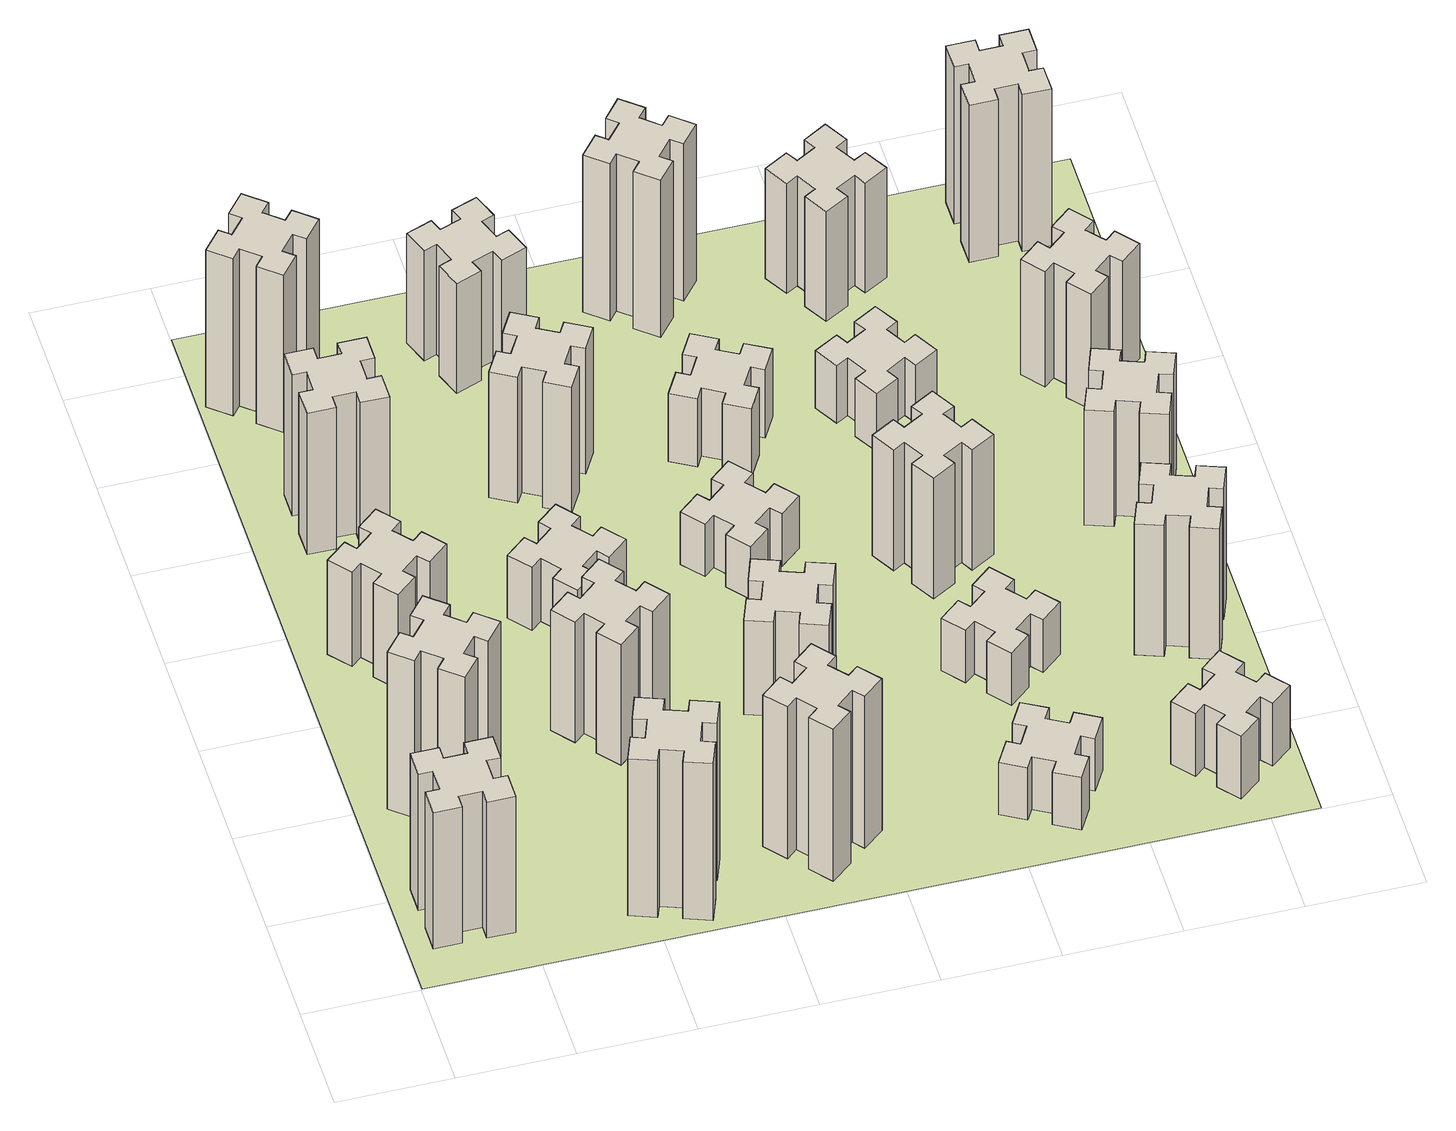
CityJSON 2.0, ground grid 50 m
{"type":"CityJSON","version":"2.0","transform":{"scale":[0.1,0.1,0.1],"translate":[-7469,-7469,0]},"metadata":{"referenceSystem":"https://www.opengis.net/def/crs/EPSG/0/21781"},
"CityObjects":{
"building1":{"type":"Building","attributes":{"class":"1000","function":"1000","usage":"1000","yearOfConstruction":2016,"roofType":"1000","measuredHeight":78,"storeysAboveGround":30,"storeysBelowGround":0},"geometry":[{"type":"Solid","lod":"1","boundaries":[[[[0,1,2,3,4,5,6,7,8,9,10,11,12,13,14,15,16,17,18,19]],[[17,16,20,21]],[[16,15,22,20]],[[15,14,23,22]],[[14,13,24,23]],[[13,12,25,24]],[[12,11,26,25]],[[11,10,27,26]],[[10,9,28,27]],[[9,8,29,28]],[[8,7,30,29]],[[7,6,31,30]],[[6,5,32,31]],[[5,4,33,32]],[[4,3,34,33]],[[3,2,35,34]],[[2,1,36,35]],[[1,0,37,36]],[[0,19,38,37]],[[19,18,39,38]],[[18,17,21,39]],[[24,25,26,27,28,29,30,31,32,33,34,35,36,37,38,39,21,20,22,23]]]]}]},
"building2":{"type":"Building","attributes":{"class":"1000","function":"1000","usage":"1000","yearOfConstruction":2016,"roofType":"1000","measuredHeight":90,"storeysAboveGround":30,"storeysBelowGround":0},"geometry":[{"type":"Solid","lod":"1","boundaries":[[[[40,41,42,43,44,45,46,47,48,49,50,51,52,53,54,55,56,57,58,59]],[[57,56,60,61]],[[56,55,62,60]],[[55,54,63,62]],[[54,53,64,63]],[[53,52,65,64]],[[52,51,66,65]],[[51,50,67,66]],[[50,49,68,67]],[[49,48,69,68]],[[48,47,70,69]],[[47,46,71,70]],[[46,45,72,71]],[[45,44,73,72]],[[44,43,74,73]],[[43,42,75,74]],[[42,41,76,75]],[[41,40,77,76]],[[40,59,78,77]],[[59,58,79,78]],[[58,57,61,79]],[[64,65,66,67,68,69,70,71,72,73,74,75,76,77,78,79,61,60,62,63]]]]}]},
"building3":{"type":"Building","attributes":{"class":"1000","function":"1000","usage":"1000","yearOfConstruction":2016,"roofType":"1000","measuredHeight":54,"storeysAboveGround":30,"storeysBelowGround":0},"geometry":[{"type":"Solid","lod":"1","boundaries":[[[[80,81,82,83,84,85,86,87,88,89,90,91,92,93,94,95,96,97,98,99]],[[97,96,100,101]],[[96,95,102,100]],[[95,94,103,102]],[[94,93,104,103]],[[93,92,105,104]],[[92,91,106,105]],[[91,90,107,106]],[[90,89,108,107]],[[89,88,109,108]],[[88,87,110,109]],[[87,86,111,110]],[[86,85,112,111]],[[85,84,113,112]],[[84,83,114,113]],[[83,82,115,114]],[[82,81,116,115]],[[81,80,117,116]],[[80,99,118,117]],[[99,98,119,118]],[[98,97,101,119]],[[104,105,106,107,108,109,110,111,112,113,114,115,116,117,118,119,101,100,102,103]]]]}]},
"building4":{"type":"Building","attributes":{"class":"1000","function":"1000","usage":"1000","yearOfConstruction":2016,"roofType":"1000","measuredHeight":81,"storeysAboveGround":30,"storeysBelowGround":0},"geometry":[{"type":"Solid","lod":"1","boundaries":[[[[120,121,122,123,124,125,126,127,128,129,130,131,132,133,134,135,136,137,138,139]],[[137,136,140,141]],[[136,135,142,140]],[[135,134,143,142]],[[134,133,144,143]],[[133,132,145,144]],[[132,131,146,145]],[[131,130,147,146]],[[130,129,148,147]],[[129,128,149,148]],[[128,127,150,149]],[[127,126,151,150]],[[126,125,152,151]],[[125,124,153,152]],[[124,123,154,153]],[[123,122,155,154]],[[122,121,156,155]],[[121,120,157,156]],[[120,139,158,157]],[[139,138,159,158]],[[138,137,141,159]],[[144,145,146,147,148,149,150,151,152,153,154,155,156,157,158,159,141,140,142,143]]]]}]},
"building5":{"type":"Building","attributes":{"class":"1000","function":"1000","usage":"1000","yearOfConstruction":2016,"roofType":"1000","measuredHeight":90,"storeysAboveGround":30,"storeysBelowGround":0},"geometry":[{"type":"Solid","lod":"1","boundaries":[[[[160,161,162,163,164,165,166,167,168,169,170,171,172,173,174,175,176,177,178,179]],[[177,176,180,181]],[[176,175,182,180]],[[175,174,183,182]],[[174,173,184,183]],[[173,172,185,184]],[[172,171,186,185]],[[171,170,187,186]],[[170,169,188,187]],[[169,168,189,188]],[[168,167,190,189]],[[167,166,191,190]],[[166,165,192,191]],[[165,164,193,192]],[[164,163,194,193]],[[163,162,195,194]],[[162,161,196,195]],[[161,160,197,196]],[[160,179,198,197]],[[179,178,199,198]],[[178,177,181,199]],[[184,185,186,187,188,189,190,191,192,193,194,195,196,197,198,199,181,180,182,183]]]]}]},
"building6":{"type":"Building","attributes":{"class":"1000","function":"1000","usage":"1000","yearOfConstruction":2016,"roofType":"1000","measuredHeight":90,"storeysAboveGround":30,"storeysBelowGround":0},"geometry":[{"type":"Solid","lod":"1","boundaries":[[[[200,201,202,203,204,205,206,207,208,209,210,211,212,213,214,215,216,217,218,219]],[[217,216,220,221]],[[216,215,222,220]],[[215,214,223,222]],[[214,213,224,223]],[[213,212,225,224]],[[212,211,226,225]],[[211,210,227,226]],[[210,209,228,227]],[[209,208,229,228]],[[208,207,230,229]],[[207,206,231,230]],[[206,205,232,231]],[[205,204,233,232]],[[204,203,234,233]],[[203,202,235,234]],[[202,201,236,235]],[[201,200,237,236]],[[200,219,238,237]],[[219,218,239,238]],[[218,217,221,239]],[[224,225,226,227,228,229,230,231,232,233,234,235,236,237,238,239,221,220,222,223]]]]}]},
"building7":{"type":"Building","attributes":{"class":"1000","function":"1000","usage":"1000","yearOfConstruction":2016,"roofType":"1000","measuredHeight":69,"storeysAboveGround":30,"storeysBelowGround":0},"geometry":[{"type":"Solid","lod":"1","boundaries":[[[[240,241,242,243,244,245,246,247,248,249,250,251,252,253,254,255,256,257,258,259]],[[257,256,260,261]],[[256,255,262,260]],[[255,254,263,262]],[[254,253,264,263]],[[253,252,265,264]],[[252,251,266,265]],[[251,250,267,266]],[[250,249,268,267]],[[249,248,269,268]],[[248,247,270,269]],[[247,246,271,270]],[[246,245,272,271]],[[245,244,273,272]],[[244,243,274,273]],[[243,242,275,274]],[[242,241,276,275]],[[241,240,277,276]],[[240,259,278,277]],[[259,258,279,278]],[[258,257,261,279]],[[264,265,266,267,268,269,270,271,272,273,274,275,276,277,278,279,261,260,262,263]]]]}]},
"building8":{"type":"Building","attributes":{"class":"1000","function":"1000","usage":"1000","yearOfConstruction":2016,"roofType":"1000","measuredHeight":36,"storeysAboveGround":30,"storeysBelowGround":0},"geometry":[{"type":"Solid","lod":"1","boundaries":[[[[280,281,282,283,284,285,286,287,288,289,290,291,292,293,294,295,296,297,298,299]],[[297,296,300,301]],[[296,295,302,300]],[[295,294,303,302]],[[294,293,304,303]],[[293,292,305,304]],[[292,291,306,305]],[[291,290,307,306]],[[290,289,308,307]],[[289,288,309,308]],[[288,287,310,309]],[[287,286,311,310]],[[286,285,312,311]],[[285,284,313,312]],[[284,283,314,313]],[[283,282,315,314]],[[282,281,316,315]],[[281,280,317,316]],[[280,299,318,317]],[[299,298,319,318]],[[298,297,301,319]],[[304,305,306,307,308,309,310,311,312,313,314,315,316,317,318,319,301,300,302,303]]]]}]},
"building9":{"type":"Building","attributes":{"class":"1000","function":"1000","usage":"1000","yearOfConstruction":2016,"roofType":"1000","measuredHeight":87,"storeysAboveGround":30,"storeysBelowGround":0},"geometry":[{"type":"Solid","lod":"1","boundaries":[[[[320,321,322,323,324,325,326,327,328,329,330,331,332,333,334,335,336,337,338,339]],[[337,336,340,341]],[[336,335,342,340]],[[335,334,343,342]],[[334,333,344,343]],[[333,332,345,344]],[[332,331,346,345]],[[331,330,347,346]],[[330,329,348,347]],[[329,328,349,348]],[[328,327,350,349]],[[327,326,351,350]],[[326,325,352,351]],[[325,324,353,352]],[[324,323,354,353]],[[323,322,355,354]],[[322,321,356,355]],[[321,320,357,356]],[[320,339,358,357]],[[339,338,359,358]],[[338,337,341,359]],[[344,345,346,347,348,349,350,351,352,353,354,355,356,357,358,359,341,340,342,343]]]]}]},
"building10":{"type":"Building","attributes":{"class":"1000","function":"1000","usage":"1000","yearOfConstruction":2016,"roofType":"1000","measuredHeight":72,"storeysAboveGround":30,"storeysBelowGround":0},"geometry":[{"type":"Solid","lod":"1","boundaries":[[[[360,361,362,363,364,365,366,367,368,369,370,371,372,373,374,375,376,377,378,379]],[[377,376,380,381]],[[376,375,382,380]],[[375,374,383,382]],[[374,373,384,383]],[[373,372,385,384]],[[372,371,386,385]],[[371,370,387,386]],[[370,369,388,387]],[[369,368,389,388]],[[368,367,390,389]],[[367,366,391,390]],[[366,365,392,391]],[[365,364,393,392]],[[364,363,394,393]],[[363,362,395,394]],[[362,361,396,395]],[[361,360,397,396]],[[360,379,398,397]],[[379,378,399,398]],[[378,377,381,399]],[[384,385,386,387,388,389,390,391,392,393,394,395,396,397,398,399,381,380,382,383]]]]}]},
"building11":{"type":"Building","attributes":{"class":"1000","function":"1000","usage":"1000","yearOfConstruction":2016,"roofType":"1000","measuredHeight":63,"storeysAboveGround":30,"storeysBelowGround":0},"geometry":[{"type":"Solid","lod":"1","boundaries":[[[[400,401,402,403,404,405,406,407,408,409,410,411,412,413,414,415,416,417,418,419]],[[417,416,420,421]],[[416,415,422,420]],[[415,414,423,422]],[[414,413,424,423]],[[413,412,425,424]],[[412,411,426,425]],[[411,410,427,426]],[[410,409,428,427]],[[409,408,429,428]],[[408,407,430,429]],[[407,406,431,430]],[[406,405,432,431]],[[405,404,433,432]],[[404,403,434,433]],[[403,402,435,434]],[[402,401,436,435]],[[401,400,437,436]],[[400,419,438,437]],[[419,418,439,438]],[[418,417,421,439]],[[424,425,426,427,428,429,430,431,432,433,434,435,436,437,438,439,421,420,422,423]]]]}]},
"building12":{"type":"Building","attributes":{"class":"1000","function":"1000","usage":"1000","yearOfConstruction":2016,"roofType":"1000","measuredHeight":54,"storeysAboveGround":30,"storeysBelowGround":0},"geometry":[{"type":"Solid","lod":"1","boundaries":[[[[440,441,442,443,444,445,446,447,448,449,450,451,452,453,454,455,456,457,458,459]],[[457,456,460,461]],[[456,455,462,460]],[[455,454,463,462]],[[454,453,464,463]],[[453,452,465,464]],[[452,451,466,465]],[[451,450,467,466]],[[450,449,468,467]],[[449,448,469,468]],[[448,447,470,469]],[[447,446,471,470]],[[446,445,472,471]],[[445,444,473,472]],[[444,443,474,473]],[[443,442,475,474]],[[442,441,476,475]],[[441,440,477,476]],[[440,459,478,477]],[[459,458,479,478]],[[458,457,461,479]],[[464,465,466,467,468,469,470,471,472,473,474,475,476,477,478,479,461,460,462,463]]]]}]},
"building13":{"type":"Building","attributes":{"class":"1000","function":"1000","usage":"1000","yearOfConstruction":2016,"roofType":"1000","measuredHeight":30,"storeysAboveGround":30,"storeysBelowGround":0},"geometry":[{"type":"Solid","lod":"1","boundaries":[[[[480,481,482,483,484,485,486,487,488,489,490,491,492,493,494,495,496,497,498,499]],[[497,496,500,501]],[[496,495,502,500]],[[495,494,503,502]],[[494,493,504,503]],[[493,492,505,504]],[[492,491,506,505]],[[491,490,507,506]],[[490,489,508,507]],[[489,488,509,508]],[[488,487,510,509]],[[487,486,511,510]],[[486,485,512,511]],[[485,484,513,512]],[[484,483,514,513]],[[483,482,515,514]],[[482,481,516,515]],[[481,480,517,516]],[[480,499,518,517]],[[499,498,519,518]],[[498,497,501,519]],[[504,505,506,507,508,509,510,511,512,513,514,515,516,517,518,519,501,500,502,503]]]]}]},
"building14":{"type":"Building","attributes":{"class":"1000","function":"1000","usage":"1000","yearOfConstruction":2016,"roofType":"1000","measuredHeight":39,"storeysAboveGround":30,"storeysBelowGround":0},"geometry":[{"type":"Solid","lod":"1","boundaries":[[[[520,521,522,523,524,525,526,527,528,529,530,531,532,533,534,535,536,537,538,539]],[[537,536,540,541]],[[536,535,542,540]],[[535,534,543,542]],[[534,533,544,543]],[[533,532,545,544]],[[532,531,546,545]],[[531,530,547,546]],[[530,529,548,547]],[[529,528,549,548]],[[528,527,550,549]],[[527,526,551,550]],[[526,525,552,551]],[[525,524,553,552]],[[524,523,554,553]],[[523,522,555,554]],[[522,521,556,555]],[[521,520,557,556]],[[520,539,558,557]],[[539,538,559,558]],[[538,537,541,559]],[[544,545,546,547,548,549,550,551,552,553,554,555,556,557,558,559,541,540,542,543]]]]}]},
"building15":{"type":"Building","attributes":{"class":"1000","function":"1000","usage":"1000","yearOfConstruction":2016,"roofType":"1000","measuredHeight":30,"storeysAboveGround":30,"storeysBelowGround":0},"geometry":[{"type":"Solid","lod":"1","boundaries":[[[[560,561,562,563,564,565,566,567,568,569,570,571,572,573,574,575,576,577,578,579]],[[577,576,580,581]],[[576,575,582,580]],[[575,574,583,582]],[[574,573,584,583]],[[573,572,585,584]],[[572,571,586,585]],[[571,570,587,586]],[[570,569,588,587]],[[569,568,589,588]],[[568,567,590,589]],[[567,566,591,590]],[[566,565,592,591]],[[565,564,593,592]],[[564,563,594,593]],[[563,562,595,594]],[[562,561,596,595]],[[561,560,597,596]],[[560,579,598,597]],[[579,578,599,598]],[[578,577,581,599]],[[584,585,586,587,588,589,590,591,592,593,594,595,596,597,598,599,581,580,582,583]]]]}]},
"building16":{"type":"Building","attributes":{"class":"1000","function":"1000","usage":"1000","yearOfConstruction":2016,"roofType":"1000","measuredHeight":90,"storeysAboveGround":30,"storeysBelowGround":0},"geometry":[{"type":"Solid","lod":"1","boundaries":[[[[600,601,602,603,604,605,606,607,608,609,610,611,612,613,614,615,616,617,618,619]],[[617,616,620,621]],[[616,615,622,620]],[[615,614,623,622]],[[614,613,624,623]],[[613,612,625,624]],[[612,611,626,625]],[[611,610,627,626]],[[610,609,628,627]],[[609,608,629,628]],[[608,607,630,629]],[[607,606,631,630]],[[606,605,632,631]],[[605,604,633,632]],[[604,603,634,633]],[[603,602,635,634]],[[602,601,636,635]],[[601,600,637,636]],[[600,619,638,637]],[[619,618,639,638]],[[618,617,621,639]],[[624,625,626,627,628,629,630,631,632,633,634,635,636,637,638,639,621,620,622,623]]]]}]},
"building17":{"type":"Building","attributes":{"class":"1000","function":"1000","usage":"1000","yearOfConstruction":2016,"roofType":"1000","measuredHeight":30,"storeysAboveGround":30,"storeysBelowGround":0},"geometry":[{"type":"Solid","lod":"1","boundaries":[[[[640,641,642,643,644,645,646,647,648,649,650,651,652,653,654,655,656,657,658,659]],[[657,656,660,661]],[[656,655,662,660]],[[655,654,663,662]],[[654,653,664,663]],[[653,652,665,664]],[[652,651,666,665]],[[651,650,667,666]],[[650,649,668,667]],[[649,648,669,668]],[[648,647,670,669]],[[647,646,671,670]],[[646,645,672,671]],[[645,644,673,672]],[[644,643,674,673]],[[643,642,675,674]],[[642,641,676,675]],[[641,640,677,676]],[[640,659,678,677]],[[659,658,679,678]],[[658,657,661,679]],[[664,665,666,667,668,669,670,671,672,673,674,675,676,677,678,679,661,660,662,663]]]]}]},
"building18":{"type":"Building","attributes":{"class":"1000","function":"1000","usage":"1000","yearOfConstruction":2016,"roofType":"1000","measuredHeight":69,"storeysAboveGround":30,"storeysBelowGround":0},"geometry":[{"type":"Solid","lod":"1","boundaries":[[[[680,681,682,683,684,685,686,687,688,689,690,691,692,693,694,695,696,697,698,699]],[[697,696,700,701]],[[696,695,702,700]],[[695,694,703,702]],[[694,693,704,703]],[[693,692,705,704]],[[692,691,706,705]],[[691,690,707,706]],[[690,689,708,707]],[[689,688,709,708]],[[688,687,710,709]],[[687,686,711,710]],[[686,685,712,711]],[[685,684,713,712]],[[684,683,714,713]],[[683,682,715,714]],[[682,681,716,715]],[[681,680,717,716]],[[680,699,718,717]],[[699,698,719,718]],[[698,697,701,719]],[[704,705,706,707,708,709,710,711,712,713,714,715,716,717,718,719,701,700,702,703]]]]}]},
"building19":{"type":"Building","attributes":{"class":"1000","function":"1000","usage":"1000","yearOfConstruction":2016,"roofType":"1000","measuredHeight":33,"storeysAboveGround":30,"storeysBelowGround":0},"geometry":[{"type":"Solid","lod":"1","boundaries":[[[[720,721,722,723,724,725,726,727,728,729,730,731,732,733,734,735,736,737,738,739]],[[737,736,740,741]],[[736,735,742,740]],[[735,734,743,742]],[[734,733,744,743]],[[733,732,745,744]],[[732,731,746,745]],[[731,730,747,746]],[[730,729,748,747]],[[729,728,749,748]],[[728,727,750,749]],[[727,726,751,750]],[[726,725,752,751]],[[725,724,753,752]],[[724,723,754,753]],[[723,722,755,754]],[[722,721,756,755]],[[721,720,757,756]],[[720,739,758,757]],[[739,738,759,758]],[[738,737,741,759]],[[744,745,746,747,748,749,750,751,752,753,754,755,756,757,758,759,741,740,742,743]]]]}]},
"building20":{"type":"Building","attributes":{"class":"1000","function":"1000","usage":"1000","yearOfConstruction":2016,"roofType":"1000","measuredHeight":36,"storeysAboveGround":30,"storeysBelowGround":0},"geometry":[{"type":"Solid","lod":"1","boundaries":[[[[760,761,762,763,764,765,766,767,768,769,770,771,772,773,774,775,776,777,778,779]],[[777,776,780,781]],[[776,775,782,780]],[[775,774,783,782]],[[774,773,784,783]],[[773,772,785,784]],[[772,771,786,785]],[[771,770,787,786]],[[770,769,788,787]],[[769,768,789,788]],[[768,767,790,789]],[[767,766,791,790]],[[766,765,792,791]],[[765,764,793,792]],[[764,763,794,793]],[[763,762,795,794]],[[762,761,796,795]],[[761,760,797,796]],[[760,779,798,797]],[[779,778,799,798]],[[778,777,781,799]],[[784,785,786,787,788,789,790,791,792,793,794,795,796,797,798,799,781,780,782,783]]]]}]},
"building21":{"type":"Building","attributes":{"class":"1000","function":"1000","usage":"1000","yearOfConstruction":2016,"roofType":"1000","measuredHeight":63,"storeysAboveGround":30,"storeysBelowGround":0},"geometry":[{"type":"Solid","lod":"1","boundaries":[[[[800,801,802,803,804,805,806,807,808,809,810,811,812,813,814,815,816,817,818,819]],[[817,816,820,821]],[[816,815,822,820]],[[815,814,823,822]],[[814,813,824,823]],[[813,812,825,824]],[[812,811,826,825]],[[811,810,827,826]],[[810,809,828,827]],[[809,808,829,828]],[[808,807,830,829]],[[807,806,831,830]],[[806,805,832,831]],[[805,804,833,832]],[[804,803,834,833]],[[803,802,835,834]],[[802,801,836,835]],[[801,800,837,836]],[[800,819,838,837]],[[819,818,839,838]],[[818,817,821,839]],[[824,825,826,827,828,829,830,831,832,833,834,835,836,837,838,839,821,820,822,823]]]]}]},
"building22":{"type":"Building","attributes":{"class":"1000","function":"1000","usage":"1000","yearOfConstruction":2016,"roofType":"1000","measuredHeight":75,"storeysAboveGround":30,"storeysBelowGround":0},"geometry":[{"type":"Solid","lod":"1","boundaries":[[[[840,841,842,843,844,845,846,847,848,849,850,851,852,853,854,855,856,857,858,859]],[[857,856,860,861]],[[856,855,862,860]],[[855,854,863,862]],[[854,853,864,863]],[[853,852,865,864]],[[852,851,866,865]],[[851,850,867,866]],[[850,849,868,867]],[[849,848,869,868]],[[848,847,870,869]],[[847,846,871,870]],[[846,845,872,871]],[[845,844,873,872]],[[844,843,874,873]],[[843,842,875,874]],[[842,841,876,875]],[[841,840,877,876]],[[840,859,878,877]],[[859,858,879,878]],[[858,857,861,879]],[[864,865,866,867,868,869,870,871,872,873,874,875,876,877,878,879,861,860,862,863]]]]}]},
"building23":{"type":"Building","attributes":{"class":"1000","function":"1000","usage":"1000","yearOfConstruction":2016,"roofType":"1000","measuredHeight":66,"storeysAboveGround":30,"storeysBelowGround":0},"geometry":[{"type":"Solid","lod":"1","boundaries":[[[[880,881,882,883,884,885,886,887,888,889,890,891,892,893,894,895,896,897,898,899]],[[897,896,900,901]],[[896,895,902,900]],[[895,894,903,902]],[[894,893,904,903]],[[893,892,905,904]],[[892,891,906,905]],[[891,890,907,906]],[[890,889,908,907]],[[889,888,909,908]],[[888,887,910,909]],[[887,886,911,910]],[[886,885,912,911]],[[885,884,913,912]],[[884,883,914,913]],[[883,882,915,914]],[[882,881,916,915]],[[881,880,917,916]],[[880,899,918,917]],[[899,898,919,918]],[[898,897,901,919]],[[904,905,906,907,908,909,910,911,912,913,914,915,916,917,918,919,901,900,902,903]]]]}]},
"building24":{"type":"Building","attributes":{"class":"1000","function":"1000","usage":"1000","yearOfConstruction":2016,"roofType":"1000","measuredHeight":66,"storeysAboveGround":30,"storeysBelowGround":0},"geometry":[{"type":"Solid","lod":"1","boundaries":[[[[920,921,922,923,924,925,926,927,928,929,930,931,932,933,934,935,936,937,938,939]],[[937,936,940,941]],[[936,935,942,940]],[[935,934,943,942]],[[934,933,944,943]],[[933,932,945,944]],[[932,931,946,945]],[[931,930,947,946]],[[930,929,948,947]],[[929,928,949,948]],[[928,927,950,949]],[[927,926,951,950]],[[926,925,952,951]],[[925,924,953,952]],[[924,923,954,953]],[[923,922,955,954]],[[922,921,956,955]],[[921,920,957,956]],[[920,939,958,957]],[[939,938,959,958]],[[938,937,941,959]],[[944,945,946,947,948,949,950,951,952,953,954,955,956,957,958,959,941,940,942,943]]]]}]},
"building25":{"type":"Building","attributes":{"class":"1000","function":"1000","usage":"1000","yearOfConstruction":2016,"roofType":"1000","measuredHeight":90,"storeysAboveGround":30,"storeysBelowGround":0},"geometry":[{"type":"Solid","lod":"1","boundaries":[[[[960,961,962,963,964,965,966,967,968,969,970,971,972,973,974,975,976,977,978,979]],[[977,976,980,981]],[[976,975,982,980]],[[975,974,983,982]],[[974,973,984,983]],[[973,972,985,984]],[[972,971,986,985]],[[971,970,987,986]],[[970,969,988,987]],[[969,968,989,988]],[[968,967,990,989]],[[967,966,991,990]],[[966,965,992,991]],[[965,964,993,992]],[[964,963,994,993]],[[963,962,995,994]],[[962,961,996,995]],[[961,960,997,996]],[[960,979,998,997]],[[979,978,999,998]],[[978,977,981,999]],[[984,985,986,987,988,989,990,991,992,993,994,995,996,997,998,999,981,980,982,983]]]]}]},
"landuse1":{"type":"LandUse","attributes":{"name":"plot1","function":"1010"},"geometry":[{"type":"MultiSurface","lod":"1","boundaries":[[[1000,1001,1002,1003]]]}]}
},
"vertices":[
[165,425,0],[165,325,0],[105,325,0],[105,205,0],[225,205,0],[225,265,0],[325,265,0],[325,205,0],[445,205,0],[445,325,0],[385,325,0],[385,425,0],[445,425,0],[445,545,0],[325,545,0],[325,485,0],[225,485,0],[225,545,0],[105,545,0],[105,425,0],[225,485,780],[225,545,780],[325,485,780],[325,545,780],[445,545,780],[445,425,780],[385,425,780],[385,325,780],[445,325,780],[445,205,780],[325,205,780],[325,265,780],[225,265,780],[225,205,780],[105,205,780],[105,325,780],[165,325,780],[165,425,780],[105,425,780],[105,545,780],
[484,1067,0],[408,1132,0],[446,1178,0],[354,1255,0],[277,1163,0],[323,1124,0],[259,1048,0],[213,1086,0],[136,994,0],[228,917,0],[266,963,0],[343,899,0],[304,853,0],[396,776,0],[473,868,0],[427,906,0],[492,983,0],[538,944,0],[615,1036,0],[523,1113,0],[492,983,900],[538,944,900],[427,906,900],[473,868,900],[396,776,900],[304,853,900],[343,899,900],[266,963,900],[228,917,900],[136,994,900],[213,1086,900],[259,1048,900],[323,1124,900],[277,1163,900],[354,1255,900],[446,1178,900],[408,1132,900],[484,1067,900],[523,1113,900],[615,1036,900],
[492,1888,0],[427,1964,0],[473,2003,0],[396,2095,0],[304,2018,0],[343,1972,0],[266,1907,0],[228,1953,0],[136,1876,0],[213,1784,0],[259,1823,0],[323,1746,0],[277,1708,0],[354,1616,0],[446,1693,0],[408,1739,0],[484,1803,0],[523,1757,0],[615,1834,0],[538,1926,0],[484,1803,540],[523,1757,540],[408,1739,540],[446,1693,540],[354,1616,540],[277,1708,540],[323,1746,540],[259,1823,540],[213,1784,540],[136,1876,540],[228,1953,540],[266,1907,540],[343,1972,540],[304,2018,540],[396,2095,540],[473,2003,540],[427,1964,540],[492,1888,540],[538,1926,540],[615,1834,540],
[485,2545,0],[485,2645,0],[545,2645,0],[545,2765,0],[425,2765,0],[425,2705,0],[325,2705,0],[325,2765,0],[205,2765,0],[205,2645,0],[265,2645,0],[265,2545,0],[205,2545,0],[205,2425,0],[325,2425,0],[325,2485,0],[425,2485,0],[425,2425,0],[545,2425,0],[545,2545,0],[425,2485,810],[425,2425,810],[325,2485,810],[325,2425,810],[205,2425,810],[205,2545,810],[265,2545,810],[265,2645,810],[205,2645,810],[205,2765,810],[325,2765,810],[325,2705,810],[425,2705,810],[425,2765,810],[545,2765,810],[545,2645,810],[485,2645,810],[485,2545,810],[545,2545,810],[545,2425,810],
[1029,360,0],[995,266,0],[939,287,0],[897,174,0],[1010,133,0],[1031,189,0],[1125,155,0],[1104,99,0],[1217,57,0],[1258,170,0],[1202,191,0],[1236,285,0],[1292,264,0],[1333,377,0],[1220,418,0],[1200,362,0],[1106,396,0],[1127,452,0],[1014,493,0],[973,380,0],[1106,396,900],[1127,452,900],[1200,362,900],[1220,418,900],[1333,377,900],[1292,264,900],[1236,285,900],[1202,191,900],[1258,170,900],[1217,57,900],[1104,99,900],[1125,155,900],[1031,189,900],[1010,133,900],[897,174,900],[939,287,900],[995,266,900],[1029,360,900],[973,380,900],[1014,493,900],
[384,3387,0],[308,3452,0],[346,3498,0],[254,3575,0],[177,3483,0],[223,3444,0],[159,3368,0],[113,3406,0],[36,3314,0],[128,3237,0],[166,3283,0],[243,3219,0],[204,3173,0],[296,3096,0],[373,3188,0],[327,3226,0],[392,3303,0],[438,3264,0],[515,3356,0],[423,3433,0],[392,3303,900],[438,3264,900],[327,3226,900],[373,3188,900],[296,3096,900],[204,3173,900],[243,3219,900],[166,3283,900],[128,3237,900],[36,3314,900],[113,3406,900],[159,3368,900],[223,3444,900],[177,3483,900],[254,3575,900],[346,3498,900],[308,3452,900],[384,3387,900],[423,3433,900],[515,3356,900],
[1083,1332,0],[1006,1267,0],[968,1313,0],[876,1236,0],[953,1144,0],[999,1183,0],[1063,1106,0],[1017,1068,0],[1094,976,0],[1186,1053,0],[1148,1099,0],[1224,1163,0],[1263,1117,0],[1355,1194,0],[1278,1286,0],[1232,1248,0],[1167,1324,0],[1213,1363,0],[1136,1455,0],[1044,1378,0],[1167,1324,690],[1213,1363,690],[1232,1248,690],[1278,1286,690],[1355,1194,690],[1263,1117,690],[1224,1163,690],[1148,1099,690],[1186,1053,690],[1094,976,690],[1017,1068,690],[1063,1106,690],[999,1183,690],[953,1144,690],[876,1236,690],[968,1313,690],[1006,1267,690],[1083,1332,690],[1044,1378,690],[1136,1455,690],
[1083,1972,0],[1006,1907,0],[968,1953,0],[876,1876,0],[953,1784,0],[999,1823,0],[1063,1746,0],[1017,1708,0],[1094,1616,0],[1186,1693,0],[1148,1739,0],[1224,1803,0],[1263,1757,0],[1355,1834,0],[1278,1926,0],[1232,1888,0],[1167,1964,0],[1213,2003,0],[1136,2095,0],[1044,2018,0],[1167,1964,360],[1213,2003,360],[1232,1888,360],[1278,1926,360],[1355,1834,360],[1263,1757,360],[1224,1803,360],[1148,1739,360],[1186,1693,360],[1094,1616,360],[1017,1708,360],[1063,1746,360],[999,1823,360],[953,1784,360],[876,1876,360],[968,1953,360],[1006,1907,360],[1083,1972,360],[1044,2018,360],[1136,2095,360],
[1639,343,0],[1703,266,0],[1657,228,0],[1734,136,0],[1826,213,0],[1788,259,0],[1864,323,0],[1903,277,0],[1995,354,0],[1918,446,0],[1872,408,0],[1807,484,0],[1853,523,0],[1776,615,0],[1684,538,0],[1723,492,0],[1646,427,0],[1608,473,0],[1516,396,0],[1593,304,0],[1646,427,870],[1608,473,870],[1723,492,870],[1684,538,870],[1776,615,870],[1853,523,870],[1807,484,870],[1872,408,870],[1918,446,870],[1995,354,870],[1903,277,870],[1864,323,870],[1788,259,870],[1826,213,870],[1734,136,870],[1657,228,870],[1703,266,870],[1639,343,870],[1593,304,870],[1516,396,870],
[1314,2666,0],[1227,2716,0],[1257,2768,0],[1153,2828,0],[1093,2724,0],[1145,2694,0],[1095,2607,0],[1043,2637,0],[983,2533,0],[1087,2473,0],[1117,2525,0],[1204,2475,0],[1174,2423,0],[1278,2363,0],[1338,2467,0],[1286,2497,0],[1336,2584,0],[1388,2554,0],[1448,2658,0],[1344,2718,0],[1336,2584,720],[1388,2554,720],[1286,2497,720],[1338,2467,720],[1278,2363,720],[1174,2423,720],[1204,2475,720],[1117,2525,720],[1087,2473,720],[983,2533,720],[1043,2637,720],[1095,2607,720],[1145,2694,720],[1093,2724,720],[1153,2828,720],[1257,2768,720],[1227,2716,720],[1314,2666,720],[1344,2718,720],[1448,2658,720],
[1125,3456,0],[1031,3422,0],[1010,3478,0],[897,3437,0],[939,3324,0],[995,3345,0],[1029,3251,0],[973,3230,0],[1014,3117,0],[1127,3159,0],[1106,3215,0],[1200,3249,0],[1220,3193,0],[1333,3234,0],[1292,3347,0],[1236,3326,0],[1202,3420,0],[1258,3440,0],[1217,3553,0],[1104,3512,0],[1202,3420,630],[1258,3440,630],[1236,3326,630],[1292,3347,630],[1333,3234,630],[1220,3193,630],[1200,3249,630],[1106,3215,630],[1127,3159,630],[1014,3117,630],[973,3230,630],[1029,3251,630],[995,3345,630],[939,3324,630],[897,3437,630],[1010,3478,630],[1031,3422,630],[1125,3456,630],[1104,3512,630],[1217,3553,630],
[1769,1300,0],[1735,1206,0],[1679,1227,0],[1637,1114,0],[1750,1073,0],[1771,1129,0],[1865,1095,0],[1844,1039,0],[1957,997,0],[1998,1110,0],[1942,1131,0],[1976,1225,0],[2032,1204,0],[2073,1317,0],[1960,1358,0],[1940,1302,0],[1846,1336,0],[1867,1392,0],[1754,1433,0],[1713,1320,0],[1846,1336,540],[1867,1392,540],[1940,1302,540],[1960,1358,540],[2073,1317,540],[2032,1204,540],[1976,1225,540],[1942,1131,540],[1998,1110,540],[1957,997,540],[1844,1039,540],[1865,1095,540],[1771,1129,540],[1750,1073,540],[1637,1114,540],[1679,1227,540],[1735,1206,540],[1769,1300,540],[1713,1320,540],[1754,1433,540],
[1972,1988,0],[1907,2064,0],[1953,2103,0],[1876,2195,0],[1784,2118,0],[1823,2072,0],[1746,2007,0],[1708,2053,0],[1616,1976,0],[1693,1884,0],[1739,1923,0],[1803,1846,0],[1757,1808,0],[1834,1716,0],[1926,1793,0],[1888,1839,0],[1964,1903,0],[2003,1857,0],[2095,1934,0],[2018,2026,0],[1964,1903,300],[2003,1857,300],[1888,1839,300],[1926,1793,300],[1834,1716,300],[1757,1808,300],[1803,1846,300],[1739,1923,300],[1693,1884,300],[1616,1976,300],[1708,2053,300],[1746,2007,300],[1823,2072,300],[1784,2118,300],[1876,2195,300],[1953,2103,300],[1907,2064,300],[1972,1988,300],[2018,2026,300],[2095,1934,300],
[2026,2497,0],[2076,2584,0],[2128,2554,0],[2188,2658,0],[2084,2718,0],[2054,2666,0],[1967,2716,0],[1997,2768,0],[1893,2828,0],[1833,2724,0],[1885,2694,0],[1835,2607,0],[1783,2637,0],[1723,2533,0],[1827,2473,0],[1857,2525,0],[1944,2475,0],[1914,2423,0],[2018,2363,0],[2078,2467,0],[1944,2475,390],[1914,2423,390],[1857,2525,390],[1827,2473,390],[1723,2533,390],[1783,2637,390],[1835,2607,390],[1885,2694,390],[1833,2724,390],[1893,2828,390],[1997,2768,390],[1967,2716,390],[2054,2666,390],[2084,2718,390],[2188,2658,390],[2128,2554,390],[2076,2584,390],[2026,2497,390],[2078,2467,390],[2018,2363,390],
[2766,277,0],[2816,364,0],[2868,334,0],[2928,438,0],[2824,498,0],[2794,446,0],[2707,496,0],[2737,548,0],[2633,608,0],[2573,504,0],[2625,474,0],[2575,387,0],[2523,417,0],[2463,313,0],[2567,253,0],[2597,305,0],[2684,255,0],[2654,203,0],[2758,143,0],[2818,247,0],[2684,255,300],[2654,203,300],[2597,305,300],[2567,253,300],[2463,313,300],[2523,417,300],[2575,387,300],[2625,474,300],[2573,504,300],[2633,608,300],[2737,548,300],[2707,496,300],[2794,446,300],[2824,498,300],[2928,438,300],[2868,334,300],[2816,364,300],[2766,277,300],[2818,247,300],[2758,143,300],
[1746,3383,0],[1823,3319,0],[1784,3273,0],[1876,3196,0],[1953,3288,0],[1907,3326,0],[1972,3403,0],[2018,3364,0],[2095,3456,0],[2003,3533,0],[1964,3487,0],[1888,3552,0],[1926,3598,0],[1834,3675,0],[1757,3583,0],[1803,3544,0],[1739,3468,0],[1693,3506,0],[1616,3414,0],[1708,3337,0],[1739,3468,900],[1693,3506,900],[1803,3544,900],[1757,3583,900],[1834,3675,900],[1926,3598,900],[1888,3552,900],[1964,3487,900],[2003,3533,900],[2095,3456,900],[2018,3364,900],[1972,3403,900],[1907,3326,900],[1953,3288,900],[1876,3196,900],[1784,3273,900],[1823,3319,900],[1746,3383,900],[1708,3337,900],[1616,3414,900],
[2728,999,0],[2804,1063,0],[2843,1017,0],[2935,1094,0],[2858,1186,0],[2812,1148,0],[2747,1224,0],[2793,1263,0],[2716,1355,0],[2624,1278,0],[2663,1232,0],[2586,1167,0],[2548,1213,0],[2456,1136,0],[2533,1044,0],[2579,1083,0],[2643,1006,0],[2597,968,0],[2674,876,0],[2766,953,0],[2643,1006,300],[2597,968,300],[2579,1083,300],[2533,1044,300],[2456,1136,300],[2548,1213,300],[2586,1167,300],[2663,1232,300],[2624,1278,300],[2716,1355,300],[2793,1263,300],[2747,1224,300],[2812,1148,300],[2858,1186,300],[2935,1094,300],[2843,1017,300],[2804,1063,300],[2728,999,300],[2766,953,300],[2674,876,300],
[2475,1744,0],[2525,1657,0],[2473,1627,0],[2533,1523,0],[2637,1583,0],[2607,1635,0],[2694,1685,0],[2724,1633,0],[2828,1693,0],[2768,1797,0],[2716,1767,0],[2666,1854,0],[2718,1884,0],[2658,1988,0],[2554,1928,0],[2584,1876,0],[2497,1826,0],[2467,1878,0],[2363,1818,0],[2423,1714,0],[2497,1826,690],[2467,1878,690],[2584,1876,690],[2554,1928,690],[2658,1988,690],[2718,1884,690],[2666,1854,690],[2716,1767,690],[2768,1797,690],[2828,1693,690],[2724,1633,690],[2694,1685,690],[2607,1635,690],[2637,1583,690],[2533,1523,690],[2473,1627,690],[2525,1657,690],[2475,1744,690],[2423,1714,690],[2363,1818,690],
[2475,2584,0],[2525,2497,0],[2473,2467,0],[2533,2363,0],[2637,2423,0],[2607,2475,0],[2694,2525,0],[2724,2473,0],[2828,2533,0],[2768,2637,0],[2716,2607,0],[2666,2694,0],[2718,2724,0],[2658,2828,0],[2554,2768,0],[2584,2716,0],[2497,2666,0],[2467,2718,0],[2363,2658,0],[2423,2554,0],[2497,2666,330],[2467,2718,330],[2584,2716,330],[2554,2768,330],[2658,2828,330],[2718,2724,330],[2666,2694,330],[2716,2607,330],[2768,2637,330],[2828,2533,330],[2724,2473,330],[2694,2525,330],[2607,2475,330],[2637,2423,330],[2533,2363,330],[2473,2467,330],[2525,2497,330],[2475,2584,330],[2423,2554,330],[2363,2658,330],
[3468,259,0],[3544,323,0],[3583,277,0],[3675,354,0],[3598,446,0],[3552,408,0],[3487,484,0],[3533,523,0],[3456,615,0],[3364,538,0],[3403,492,0],[3326,427,0],[3288,473,0],[3196,396,0],[3273,304,0],[3319,343,0],[3383,266,0],[3337,228,0],[3414,136,0],[3506,213,0],[3383,266,360],[3337,228,360],[3319,343,360],[3273,304,360],[3196,396,360],[3288,473,360],[3326,427,360],[3403,492,360],[3364,538,360],[3456,615,360],[3533,523,360],[3487,484,360],[3552,408,360],[3598,446,360],[3675,354,360],[3583,277,360],[3544,323,360],[3468,259,360],[3506,213,360],[3414,136,360],
[2716,3347,0],[2666,3434,0],[2718,3464,0],[2658,3568,0],[2554,3508,0],[2584,3456,0],[2497,3406,0],[2467,3458,0],[2363,3398,0],[2423,3294,0],[2475,3324,0],[2525,3237,0],[2473,3207,0],[2533,3103,0],[2637,3163,0],[2607,3215,0],[2694,3265,0],[2724,3213,0],[2828,3273,0],[2768,3377,0],[2694,3265,630],[2724,3213,630],[2607,3215,630],[2637,3163,630],[2533,3103,630],[2473,3207,630],[2525,3237,630],[2475,3324,630],[2423,3294,630],[2363,3398,630],[2467,3458,630],[2497,3406,630],[2584,3456,630],[2554,3508,630],[2658,3568,630],[2718,3464,630],[2666,3434,630],[2716,3347,630],[2768,3377,630],[2828,3273,630],
[3351,1029,0],[3445,995,0],[3424,939,0],[3537,897,0],[3578,1010,0],[3522,1031,0],[3556,1125,0],[3612,1104,0],[3653,1217,0],[3540,1258,0],[3520,1202,0],[3426,1236,0],[3447,1292,0],[3334,1333,0],[3293,1220,0],[3349,1200,0],[3315,1106,0],[3259,1127,0],[3217,1014,0],[3330,973,0],[3315,1106,750],[3259,1127,750],[3349,1200,750],[3293,1220,750],[3334,1333,750],[3447,1292,750],[3426,1236,750],[3520,1202,750],[3540,1258,750],[3653,1217,750],[3612,1104,750],[3556,1125,750],[3522,1031,750],[3578,1010,750],[3537,897,750],[3424,939,750],[3445,995,750],[3351,1029,750],[3330,973,750],[3217,1014,750],
[3520,1942,0],[3426,1976,0],[3447,2032,0],[3334,2073,0],[3293,1960,0],[3349,1940,0],[3315,1846,0],[3259,1867,0],[3217,1754,0],[3330,1713,0],[3351,1769,0],[3445,1735,0],[3424,1679,0],[3537,1637,0],[3578,1750,0],[3522,1771,0],[3556,1865,0],[3612,1844,0],[3653,1957,0],[3540,1998,0],[3556,1865,660],[3612,1844,660],[3522,1771,660],[3578,1750,660],[3537,1637,660],[3424,1679,660],[3445,1735,660],[3351,1769,660],[3330,1713,660],[3217,1754,660],[3259,1867,660],[3315,1846,660],[3349,1940,660],[3293,1960,660],[3334,2073,660],[3447,2032,660],[3426,1976,660],[3520,1942,660],[3540,1998,660],[3653,1957,660],
[3319,2563,0],[3383,2486,0],[3337,2448,0],[3414,2356,0],[3506,2433,0],[3468,2479,0],[3544,2543,0],[3583,2497,0],[3675,2574,0],[3598,2666,0],[3552,2628,0],[3487,2704,0],[3533,2743,0],[3456,2835,0],[3364,2758,0],[3403,2712,0],[3326,2647,0],[3288,2693,0],[3196,2616,0],[3273,2524,0],[3326,2647,660],[3288,2693,660],[3403,2712,660],[3364,2758,660],[3456,2835,660],[3533,2743,660],[3487,2704,660],[3552,2628,660],[3598,2666,660],[3675,2574,660],[3583,2497,660],[3544,2543,660],[3468,2479,660],[3506,2433,660],[3414,2356,660],[3337,2448,660],[3383,2486,660],[3319,2563,660],[3273,2524,660],[3196,2616,660],
[3285,3325,0],[3385,3325,0],[3385,3265,0],[3505,3265,0],[3505,3385,0],[3445,3385,0],[3445,3485,0],[3505,3485,0],[3505,3605,0],[3385,3605,0],[3385,3545,0],[3285,3545,0],[3285,3605,0],[3165,3605,0],[3165,3485,0],[3225,3485,0],[3225,3385,0],[3165,3385,0],[3165,3265,0],[3285,3265,0],[3225,3385,900],[3165,3385,900],[3225,3485,900],[3165,3485,900],[3165,3605,900],[3285,3605,900],[3285,3545,900],[3385,3545,900],[3385,3605,900],[3505,3605,900],[3505,3485,900],[3445,3485,900],[3445,3385,900],[3505,3385,900],[3505,3265,900],[3385,3265,900],[3385,3325,900],[3285,3325,900],[3285,3265,900],[3165,3265,900],
[5,3705,0],[3705,3705,0],[3705,5,0],[5,5,0]
]}
